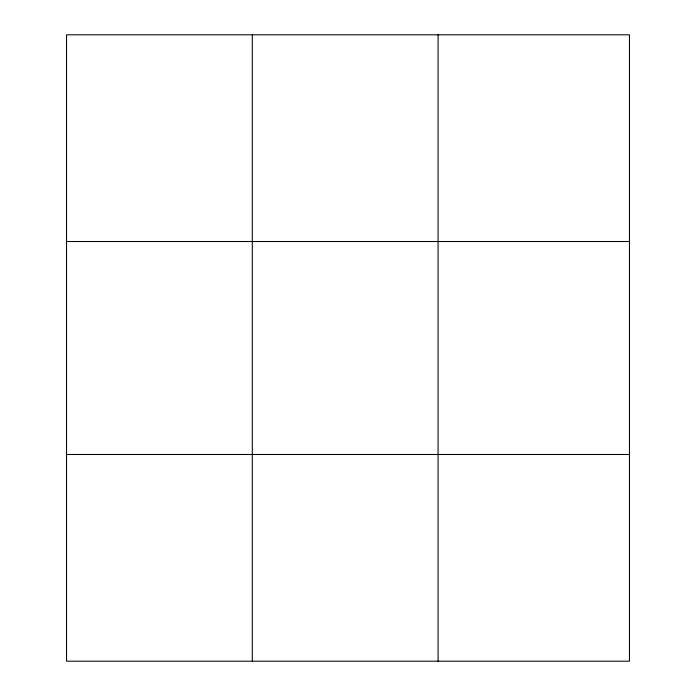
<?xml version="1.0" encoding="UTF-8"?>
<svg xmlns="http://www.w3.org/2000/svg" width="696" height="696" viewBox="0 0 696 696"><rect width="100%" height="100%" fill="white"/><g stroke="black" fill="none" stroke-linecap="round" stroke-linejoin="round"><path stroke-width="1.04" d="M252.3 661.2L252.3 34.8M66.538 241.512L629.462 241.512M66.538 454.488L629.462 454.488M438.071 34.8L438.071 661.2M629.462 592.296L629.462 661.2L66.538 661.2L66.538 34.8L629.462 34.8L629.462 592.296"/></g></svg>
